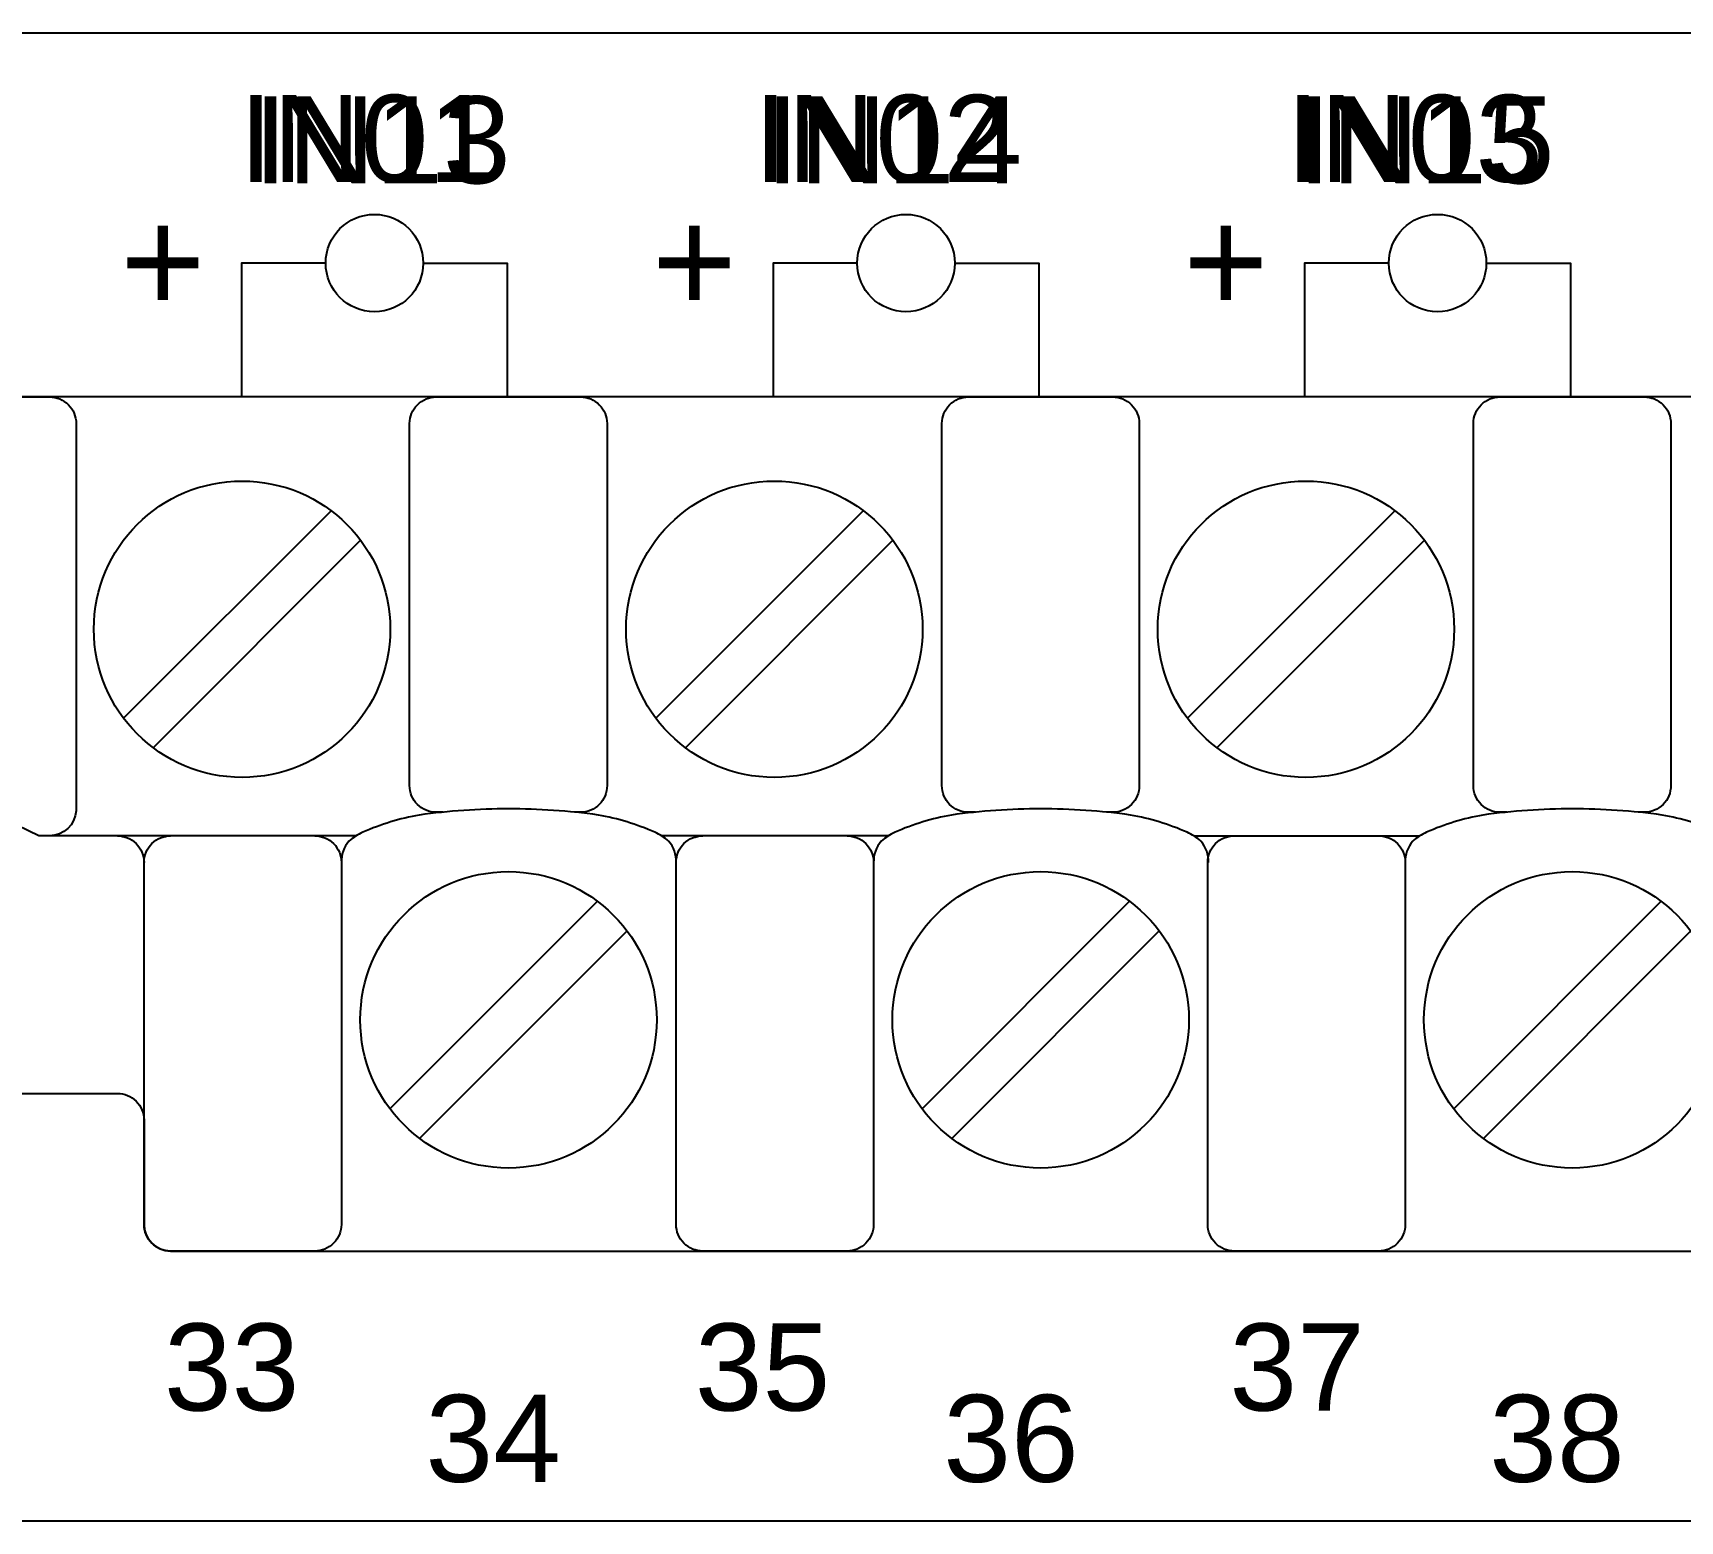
# Model space of a CAD drawing. Extents: x 1 to 47, y 1 to 35.
# Drawn here: x 38.3 to 40.159, y 12.644 to 14.324 of the extents above; entities that cross this region are included whole.
import ezdxf

# ---------------------------------------------------------------- set-up
doc = ezdxf.new("R2010")
doc.units = 0
doc.header["$MEASUREMENT"] = 0
for name, color, linetype in [('5_01__0__EMPTY', 7, 'CONTINUOUS'), ('5_02__1___8__INDEPENDENT_I', 7, 'CONTINUOUS'), ('5_03__2___8__OPTOISOLATED_', 7, 'CONTINUOUS'), ('5_04__4___24__OPTOISOLATED', 7, 'CONTINUOUS'), ('5_05__5___8__INDEPENDENT_I', 7, 'CONTINUOUS'), ('5_06__6___8__INDEPENDENT_I', 7, 'CONTINUOUS'), ('5_07__7___8__OPTOISOLATED_', 7, 'CONTINUOUS'), ('5_08__8___8__OPTOISOLATED_', 7, 'CONTINUOUS'), ('7_00______DWG_', 7, 'CONTINUOUS')]:
    doc.layers.add(name, color=color, linetype=linetype)
doc.styles.add('ARIAL', font='arial.ttf')

msp = doc.modelspace()

# ---------------------------------------------------------------- linework, layer by layer
at = {"layer": '5_01__0__EMPTY'}
msp.add_lwpolyline([(38.425, 12.9785, 0.414213), (38.455, 12.9485), (43.4368, 12.9485, 0.414214), (43.4668, 12.9785), (43.4668, 13.2915), (43.5577, 13.5363, 0.480048), (43.4127, 13.7345), (43.1785, 13.7345, -0.414214), (43.1485, 13.7645), (43.1485, 13.8826, 0.414212), (43.1185, 13.9126), (43.1185, 13.9127), (38.1374, 13.9127, 0.414215), (38.1074, 13.8827), (38.1075, 13.5698), (38.0166, 13.325, 0.47859), (38.1616, 13.1265), (38.395, 13.1265, -0.414214), (38.425, 13.0965)], format="xyb", close=True, dxfattribs=at)
msp.add_lwpolyline([(38.425, 12.9785, 0.414213), (38.455, 12.9485), (43.4368, 12.9485, 0.414214), (43.4668, 12.9785), (43.4668, 13.2915), (43.5577, 13.5363, 0.480048), (43.4127, 13.7345), (43.1785, 13.7345, -0.414214), (43.1485, 13.7645), (43.1485, 13.8826, 0.414212), (43.1185, 13.9126), (43.1185, 13.9127), (38.1374, 13.9127, 0.414215), (38.1074, 13.8827), (38.1075, 13.5698), (38.0166, 13.325, 0.47859), (38.1616, 13.1265), (38.395, 13.1265, -0.414214), (38.425, 13.0965)], format="xyb", close=True, dxfattribs=at)
at = {"layer": '5_02__1___8__INDEPENDENT_I'}
for points in [[(38.6301, 14.0638), (38.5351, 14.0638), (38.5351, 13.9127)], [(38.7401, 14.0638), (38.8351, 14.0638), (38.8351, 13.9127)], [(39.2301, 14.0638), (39.1351, 14.0638), (39.1351, 13.9127)], [(39.3401, 14.0638), (39.4351, 14.0638), (39.4351, 13.9127)], [(39.8301, 14.0638), (39.7351, 14.0638), (39.7351, 13.9127)], [(39.9401, 14.0638), (40.0351, 14.0638), (40.0351, 13.9127)], [(38.6361, 13.7843), (38.4019, 13.5501)], [(39.2369, 13.7843), (39.0027, 13.5501)], [(39.8369, 13.7843), (39.6027, 13.5501)], [(38.6695, 13.7509), (38.4353, 13.5167)], [(39.2703, 13.7509), (39.0361, 13.5167)], [(39.8703, 13.7509), (39.6361, 13.5167)], [(39.2651, 13.4172), (39.0092, 13.4172)], [(39.61, 13.4172), (39.8651, 13.4172)], [(38.9367, 13.3433), (38.7026, 13.1091)], [(39.5375, 13.3433), (39.3033, 13.1091)], [(40.1375, 13.3433), (39.9033, 13.1091)], [(38.9702, 13.3099), (38.736, 13.0757)], [(39.5709, 13.3099), (39.3367, 13.0757)], [(40.1709, 13.3099), (39.9368, 13.0757)]]:
    msp.add_lwpolyline(points, dxfattribs=at)
msp.add_lwpolyline([(38.425, 12.9785, 0.414213), (38.455, 12.9485), (43.4368, 12.9485, 0.414214), (43.4668, 12.9785), (43.4668, 13.2915), (43.5577, 13.5363, 0.480048), (43.4127, 13.7345), (43.1785, 13.7345, -0.414214), (43.1485, 13.7645), (43.1485, 13.8826, 0.414212), (43.1185, 13.9126), (43.1185, 13.9127), (38.1374, 13.9127, 0.414215), (38.1074, 13.8827), (38.1075, 13.5698), (38.0166, 13.325, 0.47859), (38.1616, 13.1265), (38.395, 13.1265, -0.414214), (38.425, 13.0965)], format="xyb", close=True, dxfattribs=at)
for points in [[(38.6643, 13.4172), (38.3062, 13.4172), (38.1203, 13.507, -0.241986), (38.1074, 13.5269), (38.1074, 13.8827, -0.422157), (38.1341, 13.9125), (38.3184, 13.9127, -0.414214), (38.3484, 13.8827), (38.3484, 13.4456, -0.390527), (38.3184, 13.4172)], [(38.7627, 13.4439), (38.7548, 13.4439, -0.414214), (38.7248, 13.4739), (38.7248, 13.8827, -0.414214), (38.7548, 13.9127), (38.9177, 13.9127, -0.414214), (38.9477, 13.8827), (38.9477, 13.4739, -0.414214), (38.9177, 13.4439), (38.9108, 13.4439)], [(39.3635, 13.4439), (39.3556, 13.4439, -0.414214), (39.3256, 13.4739), (39.3256, 13.8827, -0.414214), (39.3556, 13.9127), (39.5184, 13.9127, -0.414214), (39.5484, 13.8827), (39.5484, 13.4739, -0.414214), (39.5184, 13.4439), (39.5116, 13.4439)], [(39.9635, 13.4439), (39.9556, 13.4439, -0.414214), (39.9256, 13.4739), (39.9256, 13.8827, -0.414214), (39.9556, 13.9127), (40.1184, 13.9127, -0.414214), (40.1484, 13.8827), (40.1484, 13.4739, -0.414214), (40.1184, 13.4439), (40.1116, 13.4439)], [(39.0257, 13.3872, 0.191033), (39.0172, 13.4111, 0.081668), (39.0016, 13.4213, 0.0591), (38.9379, 13.4407, 0.034646), (38.8364, 13.4477, 0.03436), (38.7357, 13.4407, 0.0591), (38.672, 13.4213, 0.081668), (38.6563, 13.4111, 0.191033), (38.6478, 13.3872)], [(39.6265, 13.3872, 0.191033), (39.618, 13.4111, 0.081668), (39.6023, 13.4213, 0.0591), (39.5386, 13.4407, 0.034646), (39.4371, 13.4477, 0.03436), (39.3364, 13.4407, 0.0591), (39.2727, 13.4213, 0.081668), (39.2571, 13.4111, 0.191033), (39.2486, 13.3872)], [(40.2265, 13.3872, 0.191033), (40.218, 13.4111, 0.081668), (40.2024, 13.4213, 0.0591), (40.1386, 13.4407, 0.034646), (40.0371, 13.4477, 0.03436), (39.9364, 13.4407, 0.0591), (39.8727, 13.4213, 0.081668), (39.8571, 13.4111, 0.191033), (39.8486, 13.3872)], [(38.395, 13.4172, -0.414214), (38.425, 13.3872)], [(38.6178, 13.4172, -0.414214), (38.6478, 13.3872), (38.6478, 12.9785, -0.414214), (38.6178, 12.9485), (38.455, 12.9485, -0.414214), (38.425, 12.9785), (38.425, 13.3872, -0.414214), (38.455, 13.4172)], [(39.2186, 13.4172, -0.414214), (39.2486, 13.3872), (39.2486, 12.9785, -0.414214), (39.2186, 12.9485), (39.0557, 12.9485, -0.414214), (39.0257, 12.9785), (39.0257, 13.3872, -0.414214), (39.0557, 13.4172)], [(39.8186, 13.4172, -0.414214), (39.8486, 13.3872), (39.8486, 12.9785, -0.414214), (39.8186, 12.9485), (39.6557, 12.9485, -0.414214), (39.6257, 12.9785), (39.6257, 13.3872, -0.414214), (39.6557, 13.4172)]]:
    msp.add_lwpolyline(points, format="xyb", dxfattribs=at)
for centre, radius in [((38.6851, 14.0638), 0.055), ((39.2851, 14.0638), 0.055), ((39.8851, 14.0638), 0.055), ((38.5357, 13.6505), 0.1673), ((39.1365, 13.6505), 0.1673), ((39.7365, 13.6505), 0.1673), ((38.8364, 13.2095), 0.1673), ((39.4371, 13.2095), 0.1673), ((40.0371, 13.2095), 0.1673)]:
    msp.add_circle(centre, radius, dxfattribs=at)
at = {"layer": '5_03__2___8__OPTOISOLATED_'}
for points in [[(38.6301, 14.0638), (38.5351, 14.0638), (38.5351, 13.9127)], [(38.7401, 14.0638), (38.8351, 14.0638), (38.8351, 13.9127)], [(39.2301, 14.0638), (39.1351, 14.0638), (39.1351, 13.9127)], [(39.3401, 14.0638), (39.4351, 14.0638), (39.4351, 13.9127)], [(39.8301, 14.0638), (39.7351, 14.0638), (39.7351, 13.9127)], [(39.9401, 14.0638), (40.0351, 14.0638), (40.0351, 13.9127)], [(38.6361, 13.7843), (38.4019, 13.5501)], [(39.2369, 13.7843), (39.0027, 13.5501)], [(39.8369, 13.7843), (39.6027, 13.5501)], [(38.6695, 13.7509), (38.4353, 13.5167)], [(39.2703, 13.7509), (39.0361, 13.5167)], [(39.8703, 13.7509), (39.6361, 13.5167)], [(39.2651, 13.4172), (39.0092, 13.4172)], [(39.61, 13.4172), (39.8651, 13.4172)], [(38.9367, 13.3433), (38.7026, 13.1091)], [(39.5375, 13.3433), (39.3033, 13.1091)], [(40.1375, 13.3433), (39.9033, 13.1091)], [(38.9702, 13.3099), (38.736, 13.0757)], [(39.5709, 13.3099), (39.3367, 13.0757)], [(40.1709, 13.3099), (39.9368, 13.0757)]]:
    msp.add_lwpolyline(points, dxfattribs=at)
msp.add_lwpolyline([(38.425, 12.9785, 0.414213), (38.455, 12.9485), (43.4368, 12.9485, 0.414214), (43.4668, 12.9785), (43.4668, 13.2915), (43.5577, 13.5363, 0.480048), (43.4127, 13.7345), (43.1785, 13.7345, -0.414214), (43.1485, 13.7645), (43.1485, 13.8826, 0.414212), (43.1185, 13.9126), (43.1185, 13.9127), (38.1374, 13.9127, 0.414215), (38.1074, 13.8827), (38.1075, 13.5698), (38.0166, 13.325, 0.47859), (38.1616, 13.1265), (38.395, 13.1265, -0.414214), (38.425, 13.0965)], format="xyb", close=True, dxfattribs=at)
for points in [[(38.6643, 13.4172), (38.3062, 13.4172), (38.1203, 13.507, -0.241986), (38.1074, 13.5269), (38.1074, 13.8827, -0.422157), (38.1341, 13.9125), (38.3184, 13.9127, -0.414214), (38.3484, 13.8827), (38.3484, 13.4456, -0.390527), (38.3184, 13.4172)], [(38.7627, 13.4439), (38.7548, 13.4439, -0.414214), (38.7248, 13.4739), (38.7248, 13.8827, -0.414214), (38.7548, 13.9127), (38.9177, 13.9127, -0.414214), (38.9477, 13.8827), (38.9477, 13.4739, -0.414214), (38.9177, 13.4439), (38.9108, 13.4439)], [(39.3635, 13.4439), (39.3556, 13.4439, -0.414214), (39.3256, 13.4739), (39.3256, 13.8827, -0.414214), (39.3556, 13.9127), (39.5184, 13.9127, -0.414214), (39.5484, 13.8827), (39.5484, 13.4739, -0.414214), (39.5184, 13.4439), (39.5116, 13.4439)], [(39.9635, 13.4439), (39.9556, 13.4439, -0.414214), (39.9256, 13.4739), (39.9256, 13.8827, -0.414214), (39.9556, 13.9127), (40.1184, 13.9127, -0.414214), (40.1484, 13.8827), (40.1484, 13.4739, -0.414214), (40.1184, 13.4439), (40.1116, 13.4439)], [(39.0257, 13.3872, 0.191033), (39.0172, 13.4111, 0.081668), (39.0016, 13.4213, 0.0591), (38.9379, 13.4407, 0.034646), (38.8364, 13.4477, 0.03436), (38.7357, 13.4407, 0.0591), (38.672, 13.4213, 0.081668), (38.6563, 13.4111, 0.191033), (38.6478, 13.3872)], [(39.6265, 13.3872, 0.191033), (39.618, 13.4111, 0.081668), (39.6023, 13.4213, 0.0591), (39.5386, 13.4407, 0.034646), (39.4371, 13.4477, 0.03436), (39.3364, 13.4407, 0.0591), (39.2727, 13.4213, 0.081668), (39.2571, 13.4111, 0.191033), (39.2486, 13.3872)], [(40.2265, 13.3872, 0.191033), (40.218, 13.4111, 0.081668), (40.2024, 13.4213, 0.0591), (40.1386, 13.4407, 0.034646), (40.0371, 13.4477, 0.03436), (39.9364, 13.4407, 0.0591), (39.8727, 13.4213, 0.081668), (39.8571, 13.4111, 0.191033), (39.8486, 13.3872)], [(38.395, 13.4172, -0.414214), (38.425, 13.3872)], [(38.6178, 13.4172, -0.414214), (38.6478, 13.3872), (38.6478, 12.9785, -0.414214), (38.6178, 12.9485), (38.455, 12.9485, -0.414214), (38.425, 12.9785), (38.425, 13.3872, -0.414214), (38.455, 13.4172)], [(39.2186, 13.4172, -0.414214), (39.2486, 13.3872), (39.2486, 12.9785, -0.414214), (39.2186, 12.9485), (39.0557, 12.9485, -0.414214), (39.0257, 12.9785), (39.0257, 13.3872, -0.414214), (39.0557, 13.4172)], [(39.8186, 13.4172, -0.414214), (39.8486, 13.3872), (39.8486, 12.9785, -0.414214), (39.8186, 12.9485), (39.6557, 12.9485, -0.414214), (39.6257, 12.9785), (39.6257, 13.3872, -0.414214), (39.6557, 13.4172)]]:
    msp.add_lwpolyline(points, format="xyb", dxfattribs=at)
for centre, radius in [((38.6851, 14.0638), 0.055), ((39.2851, 14.0638), 0.055), ((39.8851, 14.0638), 0.055), ((38.5357, 13.6505), 0.1673), ((39.1365, 13.6505), 0.1673), ((39.7365, 13.6505), 0.1673), ((38.8364, 13.2095), 0.1673), ((39.4371, 13.2095), 0.1673), ((40.0371, 13.2095), 0.1673)]:
    msp.add_circle(centre, radius, dxfattribs=at)
at = {"layer": '5_04__4___24__OPTOISOLATED'}
for points in [[(38.6301, 14.0638), (38.5351, 14.0638), (38.5351, 13.9127)], [(38.7401, 14.0638), (38.8351, 14.0638), (38.8351, 13.9127)], [(39.2301, 14.0638), (39.1351, 14.0638), (39.1351, 13.9127)], [(39.3401, 14.0638), (39.4351, 14.0638), (39.4351, 13.9127)], [(39.8301, 14.0638), (39.7351, 14.0638), (39.7351, 13.9127)], [(39.9401, 14.0638), (40.0351, 14.0638), (40.0351, 13.9127)], [(38.6361, 13.7843), (38.4019, 13.5501)], [(39.2369, 13.7843), (39.0027, 13.5501)], [(39.8369, 13.7843), (39.6027, 13.5501)], [(38.6695, 13.7509), (38.4353, 13.5167)], [(39.2703, 13.7509), (39.0361, 13.5167)], [(39.8703, 13.7509), (39.6361, 13.5167)], [(39.2651, 13.4172), (39.0092, 13.4172)], [(39.61, 13.4172), (39.8651, 13.4172)], [(38.9367, 13.3433), (38.7026, 13.1091)], [(39.5375, 13.3433), (39.3033, 13.1091)], [(40.1375, 13.3433), (39.9033, 13.1091)], [(38.9702, 13.3099), (38.736, 13.0757)], [(39.5709, 13.3099), (39.3367, 13.0757)], [(40.1709, 13.3099), (39.9368, 13.0757)]]:
    msp.add_lwpolyline(points, dxfattribs=at)
msp.add_lwpolyline([(38.425, 12.9785, 0.414213), (38.455, 12.9485), (43.4368, 12.9485, 0.414214), (43.4668, 12.9785), (43.4668, 13.2915), (43.5577, 13.5363, 0.480048), (43.4127, 13.7345), (43.1785, 13.7345, -0.414214), (43.1485, 13.7645), (43.1485, 13.8826, 0.414212), (43.1185, 13.9126), (43.1185, 13.9127), (38.1374, 13.9127, 0.414215), (38.1074, 13.8827), (38.1075, 13.5698), (38.0166, 13.325, 0.47859), (38.1616, 13.1265), (38.395, 13.1265, -0.414214), (38.425, 13.0965)], format="xyb", close=True, dxfattribs=at)
for points in [[(38.6643, 13.4172), (38.3062, 13.4172), (38.1203, 13.507, -0.241986), (38.1074, 13.5269), (38.1074, 13.8827, -0.422157), (38.1341, 13.9125), (38.3184, 13.9127, -0.414214), (38.3484, 13.8827), (38.3484, 13.4456, -0.390527), (38.3184, 13.4172)], [(38.7627, 13.4439), (38.7548, 13.4439, -0.414214), (38.7248, 13.4739), (38.7248, 13.8827, -0.414214), (38.7548, 13.9127), (38.9177, 13.9127, -0.414214), (38.9477, 13.8827), (38.9477, 13.4739, -0.414214), (38.9177, 13.4439), (38.9108, 13.4439)], [(39.3635, 13.4439), (39.3556, 13.4439, -0.414214), (39.3256, 13.4739), (39.3256, 13.8827, -0.414214), (39.3556, 13.9127), (39.5184, 13.9127, -0.414214), (39.5484, 13.8827), (39.5484, 13.4739, -0.414214), (39.5184, 13.4439), (39.5116, 13.4439)], [(39.9635, 13.4439), (39.9556, 13.4439, -0.414214), (39.9256, 13.4739), (39.9256, 13.8827, -0.414214), (39.9556, 13.9127), (40.1184, 13.9127, -0.414214), (40.1484, 13.8827), (40.1484, 13.4739, -0.414214), (40.1184, 13.4439), (40.1116, 13.4439)], [(39.0257, 13.3872, 0.191033), (39.0172, 13.4111, 0.081668), (39.0016, 13.4213, 0.0591), (38.9379, 13.4407, 0.034646), (38.8364, 13.4477, 0.03436), (38.7357, 13.4407, 0.0591), (38.672, 13.4213, 0.081668), (38.6563, 13.4111, 0.191033), (38.6478, 13.3872)], [(39.6265, 13.3872, 0.191033), (39.618, 13.4111, 0.081668), (39.6023, 13.4213, 0.0591), (39.5386, 13.4407, 0.034646), (39.4371, 13.4477, 0.03436), (39.3364, 13.4407, 0.0591), (39.2727, 13.4213, 0.081668), (39.2571, 13.4111, 0.191033), (39.2486, 13.3872)], [(40.2265, 13.3872, 0.191033), (40.218, 13.4111, 0.081668), (40.2024, 13.4213, 0.0591), (40.1386, 13.4407, 0.034646), (40.0371, 13.4477, 0.03436), (39.9364, 13.4407, 0.0591), (39.8727, 13.4213, 0.081668), (39.8571, 13.4111, 0.191033), (39.8486, 13.3872)], [(38.395, 13.4172, -0.414214), (38.425, 13.3872)], [(38.6178, 13.4172, -0.414214), (38.6478, 13.3872), (38.6478, 12.9785, -0.414214), (38.6178, 12.9485), (38.455, 12.9485, -0.414214), (38.425, 12.9785), (38.425, 13.3872, -0.414214), (38.455, 13.4172)], [(39.2186, 13.4172, -0.414214), (39.2486, 13.3872), (39.2486, 12.9785, -0.414214), (39.2186, 12.9485), (39.0557, 12.9485, -0.414214), (39.0257, 12.9785), (39.0257, 13.3872, -0.414214), (39.0557, 13.4172)], [(39.8186, 13.4172, -0.414214), (39.8486, 13.3872), (39.8486, 12.9785, -0.414214), (39.8186, 12.9485), (39.6557, 12.9485, -0.414214), (39.6257, 12.9785), (39.6257, 13.3872, -0.414214), (39.6557, 13.4172)]]:
    msp.add_lwpolyline(points, format="xyb", dxfattribs=at)
for centre, radius in [((38.6851, 14.0638), 0.055), ((39.2851, 14.0638), 0.055), ((39.8851, 14.0638), 0.055), ((38.5357, 13.6505), 0.1673), ((39.1365, 13.6505), 0.1673), ((39.7365, 13.6505), 0.1673), ((38.8364, 13.2095), 0.1673), ((39.4371, 13.2095), 0.1673), ((40.0371, 13.2095), 0.1673)]:
    msp.add_circle(centre, radius, dxfattribs=at)
at = {"layer": '5_05__5___8__INDEPENDENT_I'}
for points in [[(38.6301, 14.0638), (38.5351, 14.0638), (38.5351, 13.9127)], [(38.7401, 14.0638), (38.8351, 14.0638), (38.8351, 13.9127)], [(39.2301, 14.0638), (39.1351, 14.0638), (39.1351, 13.9127)], [(39.3401, 14.0638), (39.4351, 14.0638), (39.4351, 13.9127)], [(39.8301, 14.0638), (39.7351, 14.0638), (39.7351, 13.9127)], [(39.9401, 14.0638), (40.0351, 14.0638), (40.0351, 13.9127)], [(38.6361, 13.7843), (38.4019, 13.5501)], [(39.2369, 13.7843), (39.0027, 13.5501)], [(39.8369, 13.7843), (39.6027, 13.5501)], [(38.6695, 13.7509), (38.4353, 13.5167)], [(39.2703, 13.7509), (39.0361, 13.5167)], [(39.8703, 13.7509), (39.6361, 13.5167)], [(39.2651, 13.4172), (39.0092, 13.4172)], [(39.61, 13.4172), (39.8651, 13.4172)], [(38.9367, 13.3433), (38.7026, 13.1091)], [(39.5375, 13.3433), (39.3033, 13.1091)], [(40.1375, 13.3433), (39.9033, 13.1091)], [(38.9702, 13.3099), (38.736, 13.0757)], [(39.5709, 13.3099), (39.3367, 13.0757)], [(40.1709, 13.3099), (39.9368, 13.0757)]]:
    msp.add_lwpolyline(points, dxfattribs=at)
msp.add_lwpolyline([(38.425, 12.9785, 0.414213), (38.455, 12.9485), (43.4368, 12.9485, 0.414214), (43.4668, 12.9785), (43.4668, 13.2915), (43.5577, 13.5363, 0.480048), (43.4127, 13.7345), (43.1785, 13.7345, -0.414214), (43.1485, 13.7645), (43.1485, 13.8826, 0.414212), (43.1185, 13.9126), (43.1185, 13.9127), (38.1374, 13.9127, 0.414215), (38.1074, 13.8827), (38.1075, 13.5698), (38.0166, 13.325, 0.47859), (38.1616, 13.1265), (38.395, 13.1265, -0.414214), (38.425, 13.0965)], format="xyb", close=True, dxfattribs=at)
for points in [[(38.6643, 13.4172), (38.3062, 13.4172), (38.1203, 13.507, -0.241986), (38.1074, 13.5269), (38.1074, 13.8827, -0.422157), (38.1341, 13.9125), (38.3184, 13.9127, -0.414214), (38.3484, 13.8827), (38.3484, 13.4456, -0.390527), (38.3184, 13.4172)], [(38.7627, 13.4439), (38.7548, 13.4439, -0.414214), (38.7248, 13.4739), (38.7248, 13.8827, -0.414214), (38.7548, 13.9127), (38.9177, 13.9127, -0.414214), (38.9477, 13.8827), (38.9477, 13.4739, -0.414214), (38.9177, 13.4439), (38.9108, 13.4439)], [(39.3635, 13.4439), (39.3556, 13.4439, -0.414214), (39.3256, 13.4739), (39.3256, 13.8827, -0.414214), (39.3556, 13.9127), (39.5184, 13.9127, -0.414214), (39.5484, 13.8827), (39.5484, 13.4739, -0.414214), (39.5184, 13.4439), (39.5116, 13.4439)], [(39.9635, 13.4439), (39.9556, 13.4439, -0.414214), (39.9256, 13.4739), (39.9256, 13.8827, -0.414214), (39.9556, 13.9127), (40.1184, 13.9127, -0.414214), (40.1484, 13.8827), (40.1484, 13.4739, -0.414214), (40.1184, 13.4439), (40.1116, 13.4439)], [(39.0257, 13.3872, 0.191033), (39.0172, 13.4111, 0.081668), (39.0016, 13.4213, 0.0591), (38.9379, 13.4407, 0.034646), (38.8364, 13.4477, 0.03436), (38.7357, 13.4407, 0.0591), (38.672, 13.4213, 0.081668), (38.6563, 13.4111, 0.191033), (38.6478, 13.3872)], [(39.6265, 13.3872, 0.191033), (39.618, 13.4111, 0.081668), (39.6023, 13.4213, 0.0591), (39.5386, 13.4407, 0.034646), (39.4371, 13.4477, 0.03436), (39.3364, 13.4407, 0.0591), (39.2727, 13.4213, 0.081668), (39.2571, 13.4111, 0.191033), (39.2486, 13.3872)], [(40.2265, 13.3872, 0.191033), (40.218, 13.4111, 0.081668), (40.2024, 13.4213, 0.0591), (40.1386, 13.4407, 0.034646), (40.0371, 13.4477, 0.03436), (39.9364, 13.4407, 0.0591), (39.8727, 13.4213, 0.081668), (39.8571, 13.4111, 0.191033), (39.8486, 13.3872)], [(38.395, 13.4172, -0.414214), (38.425, 13.3872)], [(38.6178, 13.4172, -0.414214), (38.6478, 13.3872), (38.6478, 12.9785, -0.414214), (38.6178, 12.9485), (38.455, 12.9485, -0.414214), (38.425, 12.9785), (38.425, 13.3872, -0.414214), (38.455, 13.4172)], [(39.2186, 13.4172, -0.414214), (39.2486, 13.3872), (39.2486, 12.9785, -0.414214), (39.2186, 12.9485), (39.0557, 12.9485, -0.414214), (39.0257, 12.9785), (39.0257, 13.3872, -0.414214), (39.0557, 13.4172)], [(39.8186, 13.4172, -0.414214), (39.8486, 13.3872), (39.8486, 12.9785, -0.414214), (39.8186, 12.9485), (39.6557, 12.9485, -0.414214), (39.6257, 12.9785), (39.6257, 13.3872, -0.414214), (39.6557, 13.4172)]]:
    msp.add_lwpolyline(points, format="xyb", dxfattribs=at)
for centre, radius in [((38.6851, 14.0638), 0.055), ((39.2851, 14.0638), 0.055), ((39.8851, 14.0638), 0.055), ((38.5357, 13.6505), 0.1673), ((39.1365, 13.6505), 0.1673), ((39.7365, 13.6505), 0.1673), ((38.8364, 13.2095), 0.1673), ((39.4371, 13.2095), 0.1673), ((40.0371, 13.2095), 0.1673)]:
    msp.add_circle(centre, radius, dxfattribs=at)
at = {"layer": '5_06__6___8__INDEPENDENT_I'}
for points in [[(38.6301, 14.0638), (38.5351, 14.0638), (38.5351, 13.9127)], [(38.7401, 14.0638), (38.8351, 14.0638), (38.8351, 13.9127)], [(39.2301, 14.0638), (39.1351, 14.0638), (39.1351, 13.9127)], [(39.3401, 14.0638), (39.4351, 14.0638), (39.4351, 13.9127)], [(39.8301, 14.0638), (39.7351, 14.0638), (39.7351, 13.9127)], [(39.9401, 14.0638), (40.0351, 14.0638), (40.0351, 13.9127)], [(38.6361, 13.7843), (38.4019, 13.5501)], [(39.2369, 13.7843), (39.0027, 13.5501)], [(39.8369, 13.7843), (39.6027, 13.5501)], [(38.6695, 13.7509), (38.4353, 13.5167)], [(39.2703, 13.7509), (39.0361, 13.5167)], [(39.8703, 13.7509), (39.6361, 13.5167)], [(39.2651, 13.4172), (39.0092, 13.4172)], [(39.61, 13.4172), (39.8651, 13.4172)], [(38.9367, 13.3433), (38.7026, 13.1091)], [(39.5375, 13.3433), (39.3033, 13.1091)], [(40.1375, 13.3433), (39.9033, 13.1091)], [(38.9702, 13.3099), (38.736, 13.0757)], [(39.5709, 13.3099), (39.3367, 13.0757)], [(40.1709, 13.3099), (39.9368, 13.0757)]]:
    msp.add_lwpolyline(points, dxfattribs=at)
msp.add_lwpolyline([(38.425, 12.9785, 0.414213), (38.455, 12.9485), (43.4368, 12.9485, 0.414214), (43.4668, 12.9785), (43.4668, 13.2915), (43.5577, 13.5363, 0.480048), (43.4127, 13.7345), (43.1785, 13.7345, -0.414214), (43.1485, 13.7645), (43.1485, 13.8826, 0.414212), (43.1185, 13.9126), (43.1185, 13.9127), (38.1374, 13.9127, 0.414215), (38.1074, 13.8827), (38.1075, 13.5698), (38.0166, 13.325, 0.47859), (38.1616, 13.1265), (38.395, 13.1265, -0.414214), (38.425, 13.0965)], format="xyb", close=True, dxfattribs=at)
for points in [[(38.6643, 13.4172), (38.3062, 13.4172), (38.1203, 13.507, -0.241986), (38.1074, 13.5269), (38.1074, 13.8827, -0.422157), (38.1341, 13.9125), (38.3184, 13.9127, -0.414214), (38.3484, 13.8827), (38.3484, 13.4456, -0.390527), (38.3184, 13.4172)], [(38.7627, 13.4439), (38.7548, 13.4439, -0.414214), (38.7248, 13.4739), (38.7248, 13.8827, -0.414214), (38.7548, 13.9127), (38.9177, 13.9127, -0.414214), (38.9477, 13.8827), (38.9477, 13.4739, -0.414214), (38.9177, 13.4439), (38.9108, 13.4439)], [(39.3635, 13.4439), (39.3556, 13.4439, -0.414214), (39.3256, 13.4739), (39.3256, 13.8827, -0.414214), (39.3556, 13.9127), (39.5184, 13.9127, -0.414214), (39.5484, 13.8827), (39.5484, 13.4739, -0.414214), (39.5184, 13.4439), (39.5116, 13.4439)], [(39.9635, 13.4439), (39.9556, 13.4439, -0.414214), (39.9256, 13.4739), (39.9256, 13.8827, -0.414214), (39.9556, 13.9127), (40.1184, 13.9127, -0.414214), (40.1484, 13.8827), (40.1484, 13.4739, -0.414214), (40.1184, 13.4439), (40.1116, 13.4439)], [(39.0257, 13.3872, 0.191033), (39.0172, 13.4111, 0.081668), (39.0016, 13.4213, 0.0591), (38.9379, 13.4407, 0.034646), (38.8364, 13.4477, 0.03436), (38.7357, 13.4407, 0.0591), (38.672, 13.4213, 0.081668), (38.6563, 13.4111, 0.191033), (38.6478, 13.3872)], [(39.6265, 13.3872, 0.191033), (39.618, 13.4111, 0.081668), (39.6023, 13.4213, 0.0591), (39.5386, 13.4407, 0.034646), (39.4371, 13.4477, 0.03436), (39.3364, 13.4407, 0.0591), (39.2727, 13.4213, 0.081668), (39.2571, 13.4111, 0.191033), (39.2486, 13.3872)], [(40.2265, 13.3872, 0.191033), (40.218, 13.4111, 0.081668), (40.2024, 13.4213, 0.0591), (40.1386, 13.4407, 0.034646), (40.0371, 13.4477, 0.03436), (39.9364, 13.4407, 0.0591), (39.8727, 13.4213, 0.081668), (39.8571, 13.4111, 0.191033), (39.8486, 13.3872)], [(38.395, 13.4172, -0.414214), (38.425, 13.3872)], [(38.6178, 13.4172, -0.414214), (38.6478, 13.3872), (38.6478, 12.9785, -0.414214), (38.6178, 12.9485), (38.455, 12.9485, -0.414214), (38.425, 12.9785), (38.425, 13.3872, -0.414214), (38.455, 13.4172)], [(39.2186, 13.4172, -0.414214), (39.2486, 13.3872), (39.2486, 12.9785, -0.414214), (39.2186, 12.9485), (39.0557, 12.9485, -0.414214), (39.0257, 12.9785), (39.0257, 13.3872, -0.414214), (39.0557, 13.4172)], [(39.8186, 13.4172, -0.414214), (39.8486, 13.3872), (39.8486, 12.9785, -0.414214), (39.8186, 12.9485), (39.6557, 12.9485, -0.414214), (39.6257, 12.9785), (39.6257, 13.3872, -0.414214), (39.6557, 13.4172)]]:
    msp.add_lwpolyline(points, format="xyb", dxfattribs=at)
for centre, radius in [((38.6851, 14.0638), 0.055), ((39.2851, 14.0638), 0.055), ((39.8851, 14.0638), 0.055), ((38.5357, 13.6505), 0.1673), ((39.1365, 13.6505), 0.1673), ((39.7365, 13.6505), 0.1673), ((38.8364, 13.2095), 0.1673), ((39.4371, 13.2095), 0.1673), ((40.0371, 13.2095), 0.1673)]:
    msp.add_circle(centre, radius, dxfattribs=at)
at = {"layer": '5_07__7___8__OPTOISOLATED_'}
for points in [[(38.6301, 14.0638), (38.5351, 14.0638), (38.5351, 13.9127)], [(38.7401, 14.0638), (38.8351, 14.0638), (38.8351, 13.9127)], [(39.2301, 14.0638), (39.1351, 14.0638), (39.1351, 13.9127)], [(39.3401, 14.0638), (39.4351, 14.0638), (39.4351, 13.9127)], [(39.8301, 14.0638), (39.7351, 14.0638), (39.7351, 13.9127)], [(39.9401, 14.0638), (40.0351, 14.0638), (40.0351, 13.9127)], [(38.6361, 13.7843), (38.4019, 13.5501)], [(39.2369, 13.7843), (39.0027, 13.5501)], [(39.8369, 13.7843), (39.6027, 13.5501)], [(38.6695, 13.7509), (38.4353, 13.5167)], [(39.2703, 13.7509), (39.0361, 13.5167)], [(39.8703, 13.7509), (39.6361, 13.5167)], [(39.2651, 13.4172), (39.0092, 13.4172)], [(39.61, 13.4172), (39.8651, 13.4172)], [(38.9367, 13.3433), (38.7026, 13.1091)], [(39.5375, 13.3433), (39.3033, 13.1091)], [(40.1375, 13.3433), (39.9033, 13.1091)], [(38.9702, 13.3099), (38.736, 13.0757)], [(39.5709, 13.3099), (39.3367, 13.0757)], [(40.1709, 13.3099), (39.9368, 13.0757)]]:
    msp.add_lwpolyline(points, dxfattribs=at)
msp.add_lwpolyline([(38.425, 12.9785, 0.414213), (38.455, 12.9485), (43.4368, 12.9485, 0.414214), (43.4668, 12.9785), (43.4668, 13.2915), (43.5577, 13.5363, 0.480048), (43.4127, 13.7345), (43.1785, 13.7345, -0.414214), (43.1485, 13.7645), (43.1485, 13.8826, 0.414212), (43.1185, 13.9126), (43.1185, 13.9127), (38.1374, 13.9127, 0.414215), (38.1074, 13.8827), (38.1075, 13.5698), (38.0166, 13.325, 0.47859), (38.1616, 13.1265), (38.395, 13.1265, -0.414214), (38.425, 13.0965)], format="xyb", close=True, dxfattribs=at)
for points in [[(38.6643, 13.4172), (38.3062, 13.4172), (38.1203, 13.507, -0.241986), (38.1074, 13.5269), (38.1074, 13.8827, -0.422157), (38.1341, 13.9125), (38.3184, 13.9127, -0.414214), (38.3484, 13.8827), (38.3484, 13.4456, -0.390527), (38.3184, 13.4172)], [(38.7627, 13.4439), (38.7548, 13.4439, -0.414214), (38.7248, 13.4739), (38.7248, 13.8827, -0.414214), (38.7548, 13.9127), (38.9177, 13.9127, -0.414214), (38.9477, 13.8827), (38.9477, 13.4739, -0.414214), (38.9177, 13.4439), (38.9108, 13.4439)], [(39.3635, 13.4439), (39.3556, 13.4439, -0.414214), (39.3256, 13.4739), (39.3256, 13.8827, -0.414214), (39.3556, 13.9127), (39.5184, 13.9127, -0.414214), (39.5484, 13.8827), (39.5484, 13.4739, -0.414214), (39.5184, 13.4439), (39.5116, 13.4439)], [(39.9635, 13.4439), (39.9556, 13.4439, -0.414214), (39.9256, 13.4739), (39.9256, 13.8827, -0.414214), (39.9556, 13.9127), (40.1184, 13.9127, -0.414214), (40.1484, 13.8827), (40.1484, 13.4739, -0.414214), (40.1184, 13.4439), (40.1116, 13.4439)], [(39.0257, 13.3872, 0.191033), (39.0172, 13.4111, 0.081668), (39.0016, 13.4213, 0.0591), (38.9379, 13.4407, 0.034646), (38.8364, 13.4477, 0.03436), (38.7357, 13.4407, 0.0591), (38.672, 13.4213, 0.081668), (38.6563, 13.4111, 0.191033), (38.6478, 13.3872)], [(39.6265, 13.3872, 0.191033), (39.618, 13.4111, 0.081668), (39.6023, 13.4213, 0.0591), (39.5386, 13.4407, 0.034646), (39.4371, 13.4477, 0.03436), (39.3364, 13.4407, 0.0591), (39.2727, 13.4213, 0.081668), (39.2571, 13.4111, 0.191033), (39.2486, 13.3872)], [(40.2265, 13.3872, 0.191033), (40.218, 13.4111, 0.081668), (40.2024, 13.4213, 0.0591), (40.1386, 13.4407, 0.034646), (40.0371, 13.4477, 0.03436), (39.9364, 13.4407, 0.0591), (39.8727, 13.4213, 0.081668), (39.8571, 13.4111, 0.191033), (39.8486, 13.3872)], [(38.395, 13.4172, -0.414214), (38.425, 13.3872)], [(38.6178, 13.4172, -0.414214), (38.6478, 13.3872), (38.6478, 12.9785, -0.414214), (38.6178, 12.9485), (38.455, 12.9485, -0.414214), (38.425, 12.9785), (38.425, 13.3872, -0.414214), (38.455, 13.4172)], [(39.2186, 13.4172, -0.414214), (39.2486, 13.3872), (39.2486, 12.9785, -0.414214), (39.2186, 12.9485), (39.0557, 12.9485, -0.414214), (39.0257, 12.9785), (39.0257, 13.3872, -0.414214), (39.0557, 13.4172)], [(39.8186, 13.4172, -0.414214), (39.8486, 13.3872), (39.8486, 12.9785, -0.414214), (39.8186, 12.9485), (39.6557, 12.9485, -0.414214), (39.6257, 12.9785), (39.6257, 13.3872, -0.414214), (39.6557, 13.4172)]]:
    msp.add_lwpolyline(points, format="xyb", dxfattribs=at)
for centre, radius in [((38.6851, 14.0638), 0.055), ((39.2851, 14.0638), 0.055), ((39.8851, 14.0638), 0.055), ((38.5357, 13.6505), 0.1673), ((39.1365, 13.6505), 0.1673), ((39.7365, 13.6505), 0.1673), ((38.8364, 13.2095), 0.1673), ((39.4371, 13.2095), 0.1673), ((40.0371, 13.2095), 0.1673)]:
    msp.add_circle(centre, radius, dxfattribs=at)
at = {"layer": '5_08__8___8__OPTOISOLATED_'}
for points in [[(38.6301, 14.0638), (38.5351, 14.0638), (38.5351, 13.9127)], [(38.7401, 14.0638), (38.8351, 14.0638), (38.8351, 13.9127)], [(39.2301, 14.0638), (39.1351, 14.0638), (39.1351, 13.9127)], [(39.3401, 14.0638), (39.4351, 14.0638), (39.4351, 13.9127)], [(39.8301, 14.0638), (39.7351, 14.0638), (39.7351, 13.9127)], [(39.9401, 14.0638), (40.0351, 14.0638), (40.0351, 13.9127)], [(38.6361, 13.7843), (38.4019, 13.5501)], [(39.2369, 13.7843), (39.0027, 13.5501)], [(39.8369, 13.7843), (39.6027, 13.5501)], [(38.6695, 13.7509), (38.4353, 13.5167)], [(39.2703, 13.7509), (39.0361, 13.5167)], [(39.8703, 13.7509), (39.6361, 13.5167)], [(39.2651, 13.4172), (39.0092, 13.4172)], [(39.61, 13.4172), (39.8651, 13.4172)], [(38.9367, 13.3433), (38.7026, 13.1091)], [(39.5375, 13.3433), (39.3033, 13.1091)], [(40.1375, 13.3433), (39.9033, 13.1091)], [(38.9702, 13.3099), (38.736, 13.0757)], [(39.5709, 13.3099), (39.3367, 13.0757)], [(40.1709, 13.3099), (39.9368, 13.0757)]]:
    msp.add_lwpolyline(points, dxfattribs=at)
msp.add_lwpolyline([(38.425, 12.9785, 0.414213), (38.455, 12.9485), (43.4368, 12.9485, 0.414214), (43.4668, 12.9785), (43.4668, 13.2915), (43.5577, 13.5363, 0.480048), (43.4127, 13.7345), (43.1785, 13.7345, -0.414214), (43.1485, 13.7645), (43.1485, 13.8826, 0.414212), (43.1185, 13.9126), (43.1185, 13.9127), (38.1374, 13.9127, 0.414215), (38.1074, 13.8827), (38.1075, 13.5698), (38.0166, 13.325, 0.47859), (38.1616, 13.1265), (38.395, 13.1265, -0.414214), (38.425, 13.0965)], format="xyb", close=True, dxfattribs=at)
for points in [[(38.6643, 13.4172), (38.3062, 13.4172), (38.1203, 13.507, -0.241986), (38.1074, 13.5269), (38.1074, 13.8827, -0.422157), (38.1341, 13.9125), (38.3184, 13.9127, -0.414214), (38.3484, 13.8827), (38.3484, 13.4456, -0.390527), (38.3184, 13.4172)], [(38.7627, 13.4439), (38.7548, 13.4439, -0.414214), (38.7248, 13.4739), (38.7248, 13.8827, -0.414214), (38.7548, 13.9127), (38.9177, 13.9127, -0.414214), (38.9477, 13.8827), (38.9477, 13.4739, -0.414214), (38.9177, 13.4439), (38.9108, 13.4439)], [(39.3635, 13.4439), (39.3556, 13.4439, -0.414214), (39.3256, 13.4739), (39.3256, 13.8827, -0.414214), (39.3556, 13.9127), (39.5184, 13.9127, -0.414214), (39.5484, 13.8827), (39.5484, 13.4739, -0.414214), (39.5184, 13.4439), (39.5116, 13.4439)], [(39.9635, 13.4439), (39.9556, 13.4439, -0.414214), (39.9256, 13.4739), (39.9256, 13.8827, -0.414214), (39.9556, 13.9127), (40.1184, 13.9127, -0.414214), (40.1484, 13.8827), (40.1484, 13.4739, -0.414214), (40.1184, 13.4439), (40.1116, 13.4439)], [(39.0257, 13.3872, 0.191033), (39.0172, 13.4111, 0.081668), (39.0016, 13.4213, 0.0591), (38.9379, 13.4407, 0.034646), (38.8364, 13.4477, 0.03436), (38.7357, 13.4407, 0.0591), (38.672, 13.4213, 0.081668), (38.6563, 13.4111, 0.191033), (38.6478, 13.3872)], [(39.6265, 13.3872, 0.191033), (39.618, 13.4111, 0.081668), (39.6023, 13.4213, 0.0591), (39.5386, 13.4407, 0.034646), (39.4371, 13.4477, 0.03436), (39.3364, 13.4407, 0.0591), (39.2727, 13.4213, 0.081668), (39.2571, 13.4111, 0.191033), (39.2486, 13.3872)], [(40.2265, 13.3872, 0.191033), (40.218, 13.4111, 0.081668), (40.2024, 13.4213, 0.0591), (40.1386, 13.4407, 0.034646), (40.0371, 13.4477, 0.03436), (39.9364, 13.4407, 0.0591), (39.8727, 13.4213, 0.081668), (39.8571, 13.4111, 0.191033), (39.8486, 13.3872)], [(38.395, 13.4172, -0.414214), (38.425, 13.3872)], [(38.6178, 13.4172, -0.414214), (38.6478, 13.3872), (38.6478, 12.9785, -0.414214), (38.6178, 12.9485), (38.455, 12.9485, -0.414214), (38.425, 12.9785), (38.425, 13.3872, -0.414214), (38.455, 13.4172)], [(39.2186, 13.4172, -0.414214), (39.2486, 13.3872), (39.2486, 12.9785, -0.414214), (39.2186, 12.9485), (39.0557, 12.9485, -0.414214), (39.0257, 12.9785), (39.0257, 13.3872, -0.414214), (39.0557, 13.4172)], [(39.8186, 13.4172, -0.414214), (39.8486, 13.3872), (39.8486, 12.9785, -0.414214), (39.8186, 12.9485), (39.6557, 12.9485, -0.414214), (39.6257, 12.9785), (39.6257, 13.3872, -0.414214), (39.6557, 13.4172)]]:
    msp.add_lwpolyline(points, format="xyb", dxfattribs=at)
for centre, radius in [((38.6851, 14.0638), 0.055), ((39.2851, 14.0638), 0.055), ((39.8851, 14.0638), 0.055), ((38.5357, 13.6505), 0.1673), ((39.1365, 13.6505), 0.1673), ((39.7365, 13.6505), 0.1673), ((38.8364, 13.2095), 0.1673), ((39.4371, 13.2095), 0.1673), ((40.0371, 13.2095), 0.1673)]:
    msp.add_circle(centre, radius, dxfattribs=at)
at = {"layer": '7_00______DWG_'}
msp.add_lwpolyline([(26.9562, 14.3236), (43.6165, 14.3236, -0.468367), (43.6664, 14.2636), (43.6664, 12.6937, -0.414132), (43.6165, 12.6437), (26.9562, 12.6437, -0.414214), (26.9062, 12.6937), (26.9062, 14.2736, -0.414287)], format="xyb", close=True, dxfattribs=at)

# ---------------------------------------------------------------- texts
at = {"layer": '5_02__1___8__INDEPENDENT_I', "style": 'ARIAL'}
for s, height, p in [('IN01', 0.09833, (38.5322, 14.1554)), ('IN02', 0.09833, (39.1132, 14.1554)), ('IN03', 0.09833, (39.7141, 14.1554)), ('+', 0.118, (38.3981, 14.007)), ('+', 0.118, (38.9981, 14.007)), ('+', 0.118, (39.5981, 14.007))]:
    msp.add_text(s, height=height, dxfattribs=at).set_placement(p)
at = {"layer": '5_03__2___8__OPTOISOLATED_', "style": 'ARIAL'}
for s, p in [('IN01', (38.5322, 14.1554)), ('IN02', (39.1132, 14.1554)), ('IN03', (39.7141, 14.1554))]:
    msp.add_text(s, height=0.09833, dxfattribs=at).set_placement(p)
at = {"layer": '5_04__4___24__OPTOISOLATED', "style": 'ARIAL'}
for s, p in [('IN13', (38.5487, 14.1538)), ('IN14', (39.1263, 14.1538)), ('IN15', (39.7271, 14.1538))]:
    msp.add_text(s, height=0.09833, dxfattribs=at).set_placement(p)
at = {"layer": '5_05__5___8__INDEPENDENT_I', "style": 'ARIAL'}
for s, height, p in [('IN01', 0.09833, (38.5322, 14.1554)), ('IN02', 0.09833, (39.1132, 14.1554)), ('IN03', 0.09833, (39.7141, 14.1554)), ('+', 0.118, (38.3981, 14.007)), ('+', 0.118, (38.9981, 14.007)), ('+', 0.118, (39.5981, 14.007))]:
    msp.add_text(s, height=height, dxfattribs=at).set_placement(p)
at = {"layer": '5_06__6___8__INDEPENDENT_I', "style": 'ARIAL'}
for s, height, p in [('IN01', 0.09833, (38.5322, 14.1554)), ('IN02', 0.09833, (39.1132, 14.1554)), ('IN03', 0.09833, (39.7141, 14.1554)), ('+', 0.118, (38.3981, 14.007)), ('+', 0.118, (38.9981, 14.007)), ('+', 0.118, (39.5981, 14.007))]:
    msp.add_text(s, height=height, dxfattribs=at).set_placement(p)
at = {"layer": '5_07__7___8__OPTOISOLATED_', "style": 'ARIAL'}
for s, p in [('IN01', (38.5322, 14.1554)), ('IN02', (39.1132, 14.1554)), ('IN03', (39.7141, 14.1554))]:
    msp.add_text(s, height=0.09833, dxfattribs=at).set_placement(p)
at = {"layer": '5_08__8___8__OPTOISOLATED_', "style": 'ARIAL'}
for s, p in [('IN01', (38.5322, 14.1554)), ('IN02', (39.1132, 14.1554)), ('IN03', (39.7141, 14.1554))]:
    msp.add_text(s, height=0.09833, dxfattribs=at).set_placement(p)
at = {"layer": '7_00______DWG_', "style": 'ARIAL'}
for s, p in [('33', (38.4476, 12.7684)), ('35', (39.0468, 12.7684)), ('37', (39.6502, 12.7684)), ('34', (38.7427, 12.6879)), ('36', (39.3272, 12.6879)), ('38', (39.9435, 12.6879))]:
    msp.add_text(s, height=0.09833, dxfattribs=at).set_placement(p)

doc.saveas('drawing.dxf')
